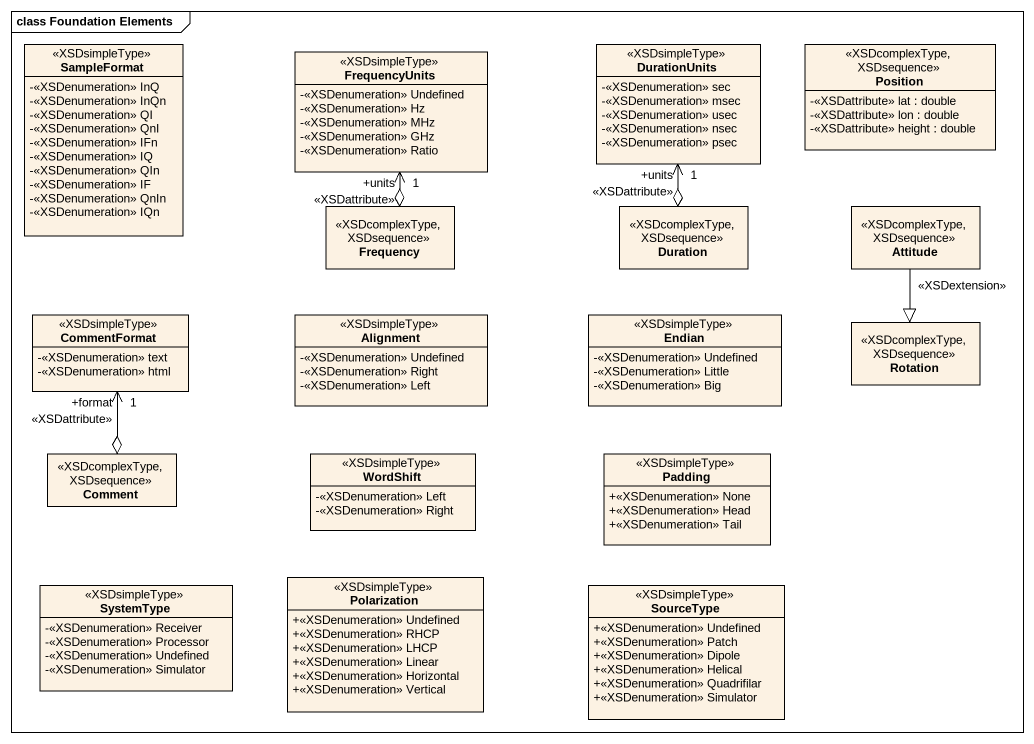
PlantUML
@startuml
mainframe class Foundation Elements
hide circle
hide empty members
skinparam classAttributeIconSize 0
class SampleFormat <<XSDsimpleType>> {
  -<<XSDenumeration>> InQ
  -<<XSDenumeration>> InQn
  -<<XSDenumeration>> QI
  -<<XSDenumeration>> QnI
  -<<XSDenumeration>> IFn
  -<<XSDenumeration>> IQ
  -<<XSDenumeration>> QIn
  -<<XSDenumeration>> IF
  -<<XSDenumeration>> QnIn
  -<<XSDenumeration>> IQn
}
class FrequencyUnits <<XSDsimpleType>> {
  -<<XSDenumeration>> Undefined
  -<<XSDenumeration>> Hz
  -<<XSDenumeration>> MHz
  -<<XSDenumeration>> GHz
  -<<XSDenumeration>> Ratio
}
class DurationUnits <<XSDsimpleType>> {
  -<<XSDenumeration>> sec
  -<<XSDenumeration>> msec
  -<<XSDenumeration>> usec
  -<<XSDenumeration>> nsec
  -<<XSDenumeration>> psec
}
class Position <<XSDcomplexType, XSDsequence>> {
  -<<XSDattribute>> lat : double
  -<<XSDattribute>> lon : double
  -<<XSDattribute>> height : double
}
class Frequency <<XSDcomplexType, XSDsequence>>
class Duration <<XSDcomplexType, XSDsequence>>
class Attitude <<XSDcomplexType, XSDsequence>>
class CommentFormat <<XSDsimpleType>> {
  -<<XSDenumeration>> text
  -<<XSDenumeration>> html
}
class Alignment <<XSDsimpleType>> {
  -<<XSDenumeration>> Undefined
  -<<XSDenumeration>> Right
  -<<XSDenumeration>> Left
}
class Endian <<XSDsimpleType>> {
  -<<XSDenumeration>> Undefined
  -<<XSDenumeration>> Little
  -<<XSDenumeration>> Big
}
class Rotation <<XSDcomplexType, XSDsequence>>
class Comment <<XSDcomplexType, XSDsequence>>
class WordShift <<XSDsimpleType>> {
  -<<XSDenumeration>> Left
  -<<XSDenumeration>> Right
}
class Padding <<XSDsimpleType>> {
  +<<XSDenumeration>> None
  +<<XSDenumeration>> Head
  +<<XSDenumeration>> Tail
}
class SystemType <<XSDsimpleType>> {
  -<<XSDenumeration>> Receiver
  -<<XSDenumeration>> Processor
  -<<XSDenumeration>> Undefined
  -<<XSDenumeration>> Simulator
}
class Polarization <<XSDsimpleType>> {
  +<<XSDenumeration>> Undefined
  +<<XSDenumeration>> RHCP
  +<<XSDenumeration>> LHCP
  +<<XSDenumeration>> Linear
  +<<XSDenumeration>> Horizontal
  +<<XSDenumeration>> Vertical
}
class SourceType <<XSDsimpleType>> {
  +<<XSDenumeration>> Undefined
  +<<XSDenumeration>> Patch
  +<<XSDenumeration>> Dipole
  +<<XSDenumeration>> Helical
  +<<XSDenumeration>> Quadrifilar
  +<<XSDenumeration>> Simulator
}
FrequencyUnits "+units\n<<XSDattribute>>\n1" <--o Frequency
DurationUnits "+units\n<<XSDattribute>>\n1" <--o Duration
Attitude --|> Rotation : <<XSDextension>>
CommentFormat "+format\n<<XSDattribute>>\n1" <--o Comment
@enduml
